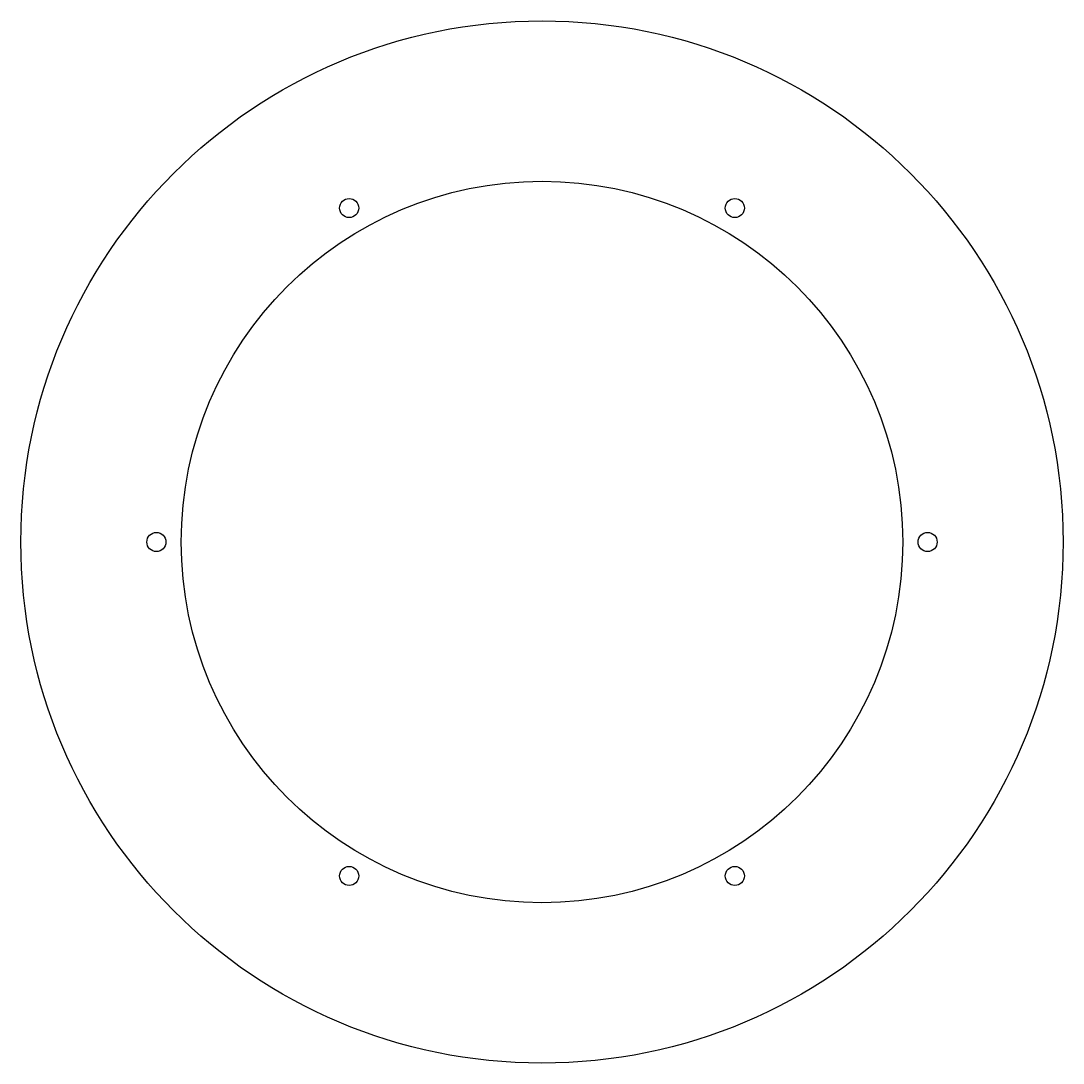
# Model space of a CAD drawing. Header units: millimetres. Extents: x -137 to 137, y -137 to 137.
import ezdxf

# ---------------------------------------------------------------- set-up
doc = ezdxf.new("R2010")
doc.units = ezdxf.units.MM
doc.layers.get('0').update_dxf_attribs({"linetype": 'CONTINUOUS'})

msp = doc.modelspace()

# ---------------------------------------------------------------- linework, layer by layer
for centre, radius in [((0, 0), 136.5), ((0, 0), 94.5), ((-50.5, 87.47), 2.5), ((50.5, 87.47), 2.5), ((-101, 0), 2.5), ((101, 0), 2.5), ((-50.5, -87.47), 2.5), ((50.5, -87.47), 2.5)]:
    msp.add_circle(centre, radius)

doc.saveas('drawing.dxf')
